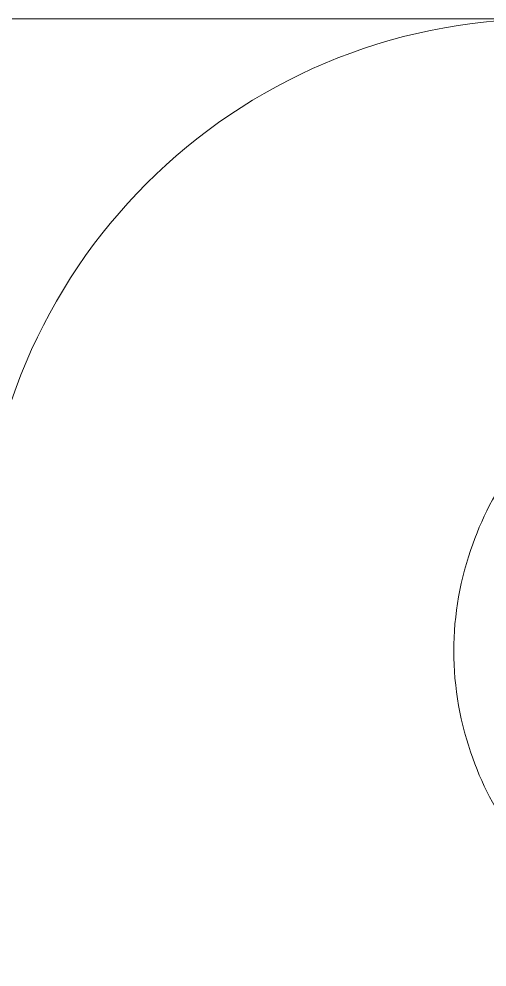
# Model space of a CAD drawing. Header units: millimetres. Extents: x 1177 to 4147, y 93 to 2194.
# Drawn here: x 1760.52 to 1767.18, y 1355.4 to 1368.89 of the extents above; entities that cross this region are included whole.
import ezdxf

# ---------------------------------------------------------------- set-up
doc = ezdxf.new("R2010")
doc.units = ezdxf.units.MM
doc.header["$LTSCALE"] = 0.1
doc.layers.get('0').update_dxf_attribs({"lineweight": 13})

msp = doc.modelspace()

# ---------------------------------------------------------------- linework, layer by layer
msp.add_line((1682.49, 1368.895), (1942.49, 1368.895))
msp.add_arc((1767.99, 1360.895), 8, 90, 180)
for points, knots in [([(1766.977, 1361.419), (1767.132, 1361.849), (1767.572, 1362.671), (1768.582, 1363.631), (1769.829, 1364.249), (1771.206, 1364.464), (1772.582, 1364.249), (1773.83, 1363.631), (1774.84, 1362.671), (1775.28, 1361.849), (1775.435, 1361.419)], [0, 0, 0, 0, 0.125088, 0.25003, 0.375047, 0.499962, 0.624887, 0.749929, 0.874898, 1, 1, 1, 1]), ([(1775.435, 1358.371), (1775.28, 1357.94), (1774.84, 1357.119), (1773.83, 1356.158), (1772.582, 1355.54), (1771.206, 1355.325), (1769.829, 1355.54), (1768.582, 1356.158), (1767.572, 1357.119), (1767.132, 1357.94), (1766.977, 1358.371)], [0, 0, 0, 0, 0.125102, 0.250071, 0.375113, 0.500038, 0.624953, 0.74997, 0.874912, 1, 1, 1, 1])]:
    msp.add_open_spline(points, degree=3, knots=knots)
for points in [[(1766.707, 1359.895), (1766.707, 1360.411), (1766.802, 1360.933), (1766.977, 1361.419)], [(1766.977, 1358.371), (1766.802, 1358.856), (1766.707, 1359.379), (1766.707, 1359.895)]]:
    msp.add_open_spline(points, degree=3)

doc.saveas('drawing.dxf')
